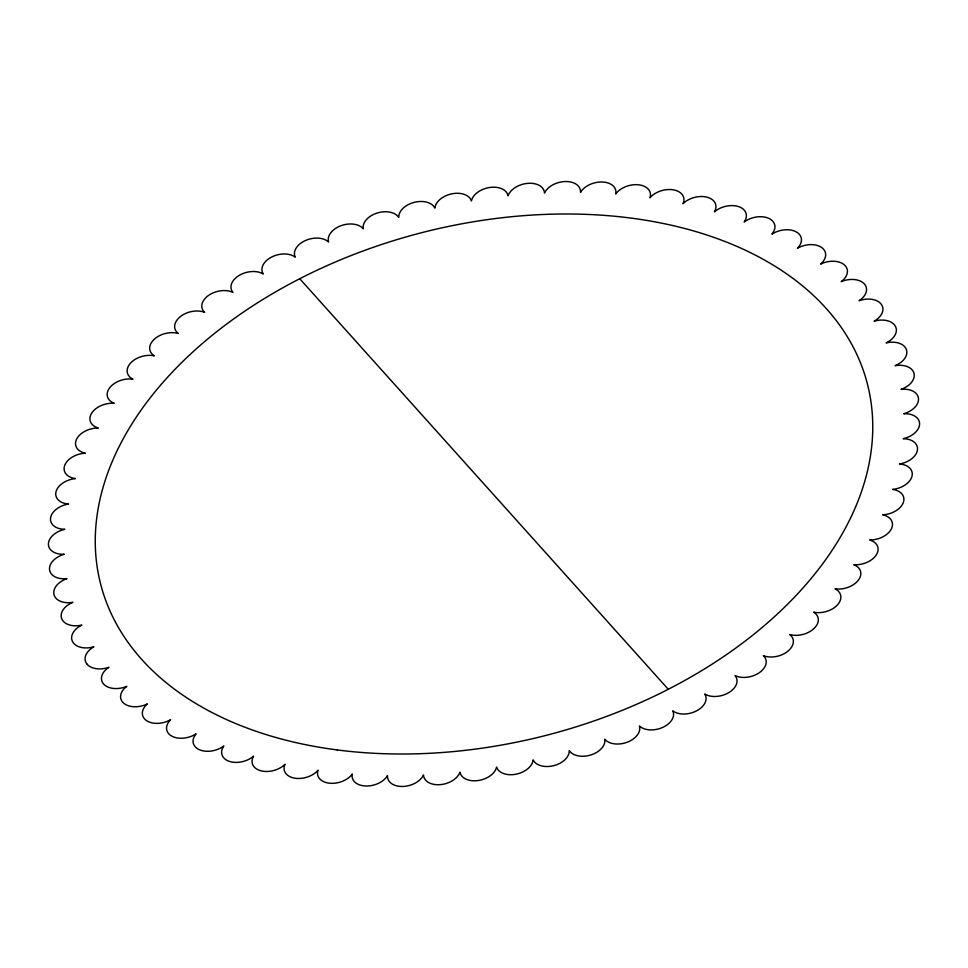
<?xml version="1.0" encoding="UTF-8"?>
<svg xmlns="http://www.w3.org/2000/svg" width="968" height="968" viewBox="0 0 968 968"><rect width="100%" height="100%" fill="white"/><g stroke="black" fill="none" stroke-linecap="round" stroke-linejoin="round"><path stroke-width="1.45" d="M299.729 278.736L668.271 689.264M337.36 749.958A396.239 258.916 -14.8 0 0 869.131 391.374A396.239 258.916 -14.8 0 0 245.509 310.668A396.239 258.916 -14.8 0 0 337.36 749.958M86.697 663.709A18.816 12.294 -14.8 0 0 108.948 667.279A18.816 12.294 -14.8 0 0 103.782 684.243A18.816 12.294 -14.8 0 0 126.82 686.348A18.816 12.294 -14.8 0 0 123.759 703.252A18.816 12.294 -14.8 0 0 147.426 703.881A18.816 12.294 -14.8 0 0 146.483 720.591A18.816 12.294 -14.8 0 0 170.586 719.744A18.816 12.294 -14.8 0 0 171.772 736.128A18.816 12.294 -14.8 0 0 196.129 733.805A18.816 12.294 -14.8 0 0 199.432 749.74A18.816 12.294 -14.8 0 0 223.862 745.965A18.816 12.294 -14.8 0 0 229.271 761.344A18.816 12.294 -14.8 0 0 253.58 756.141A18.816 12.294 -14.8 0 0 261.045 770.83A18.816 12.294 -14.8 0 0 285.04 764.236A18.816 12.294 -14.8 0 0 294.502 778.139A18.816 12.294 -14.8 0 0 318.024 770.201A18.816 12.294 -14.8 0 0 329.423 783.197A18.816 12.294 -14.8 0 0 352.279 773.989A18.816 12.294 -14.8 0 0 365.505 785.992A18.816 12.294 -14.8 0 0 387.527 775.574A18.816 12.294 -14.8 0 0 402.494 786.476A18.816 12.294 -14.8 0 0 423.5 774.932A18.816 12.294 -14.8 0 0 440.101 784.661A18.816 12.294 -14.8 0 0 459.945 772.089A18.816 12.294 -14.8 0 0 478.047 780.559A18.816 12.294 -14.8 0 0 496.572 767.043A18.816 12.294 -14.8 0 0 516.029 774.206A18.816 12.294 -14.8 0 0 533.102 759.844A18.816 12.294 -14.8 0 0 553.769 765.64A18.816 12.294 -14.8 0 0 569.269 750.539A18.816 12.294 -14.8 0 0 590.988 754.931A18.816 12.294 -14.8 0 0 604.77 739.213A18.816 12.294 -14.8 0 0 627.385 742.154A18.816 12.294 -14.8 0 0 639.364 725.952A18.816 12.294 -14.8 0 0 662.693 727.416A18.816 12.294 -14.8 0 0 672.772 710.839A18.816 12.294 -14.8 0 0 696.645 710.827A18.816 12.294 -14.8 0 0 704.74 693.995A18.816 12.294 -14.8 0 0 728.965 692.519A18.816 12.294 -14.8 0 0 735.027 675.567A18.816 12.294 -14.8 0 0 759.432 672.615A18.816 12.294 -14.8 0 0 763.401 655.675A18.816 12.294 -14.8 0 0 787.807 651.27A18.816 12.294 -14.8 0 0 789.658 634.476A18.816 12.294 -14.8 0 0 813.858 628.668A18.816 12.294 -14.8 0 0 813.592 612.127A18.816 12.294 -14.8 0 0 837.405 604.952A18.816 12.294 -14.8 0 0 835.009 588.81A18.816 12.294 -14.8 0 0 858.265 580.316A18.816 12.294 -14.8 0 0 853.752 564.695A18.816 12.294 -14.8 0 0 876.27 554.954A18.816 12.294 -14.8 0 0 869.688 539.962A18.816 12.294 -14.8 0 0 891.298 529.048A18.816 12.294 -14.8 0 0 882.683 514.807A18.816 12.294 -14.8 0 0 903.217 502.803A18.816 12.294 -14.8 0 0 892.641 489.409A18.816 12.294 -14.8 0 0 911.953 476.413A18.816 12.294 -14.8 0 0 899.502 463.974A18.816 12.294 -14.8 0 0 917.422 450.072A18.816 12.294 -14.8 0 0 903.192 438.698A18.816 12.294 -14.8 0 0 919.6 423.996A18.816 12.294 -14.8 0 0 903.688 413.759A18.816 12.294 -14.8 0 0 918.463 398.38A18.816 12.294 -14.8 0 0 901.002 389.354A18.816 12.294 -14.8 0 0 914.022 373.418A18.816 12.294 -14.8 0 0 895.134 365.674A18.816 12.294 -14.8 0 0 906.302 349.291A18.816 12.294 -14.8 0 0 886.131 342.902A18.816 12.294 -14.8 0 0 895.364 326.192A18.816 12.294 -14.8 0 0 874.08 321.195A18.816 12.294 -14.8 0 0 881.303 304.291A18.816 12.294 -14.8 0 0 859.052 300.721A18.816 12.294 -14.8 0 0 864.218 283.757A18.816 12.294 -14.8 0 0 841.18 281.652A18.816 12.294 -14.8 0 0 844.241 264.748A18.816 12.294 -14.8 0 0 820.574 264.119A18.816 12.294 -14.8 0 0 821.517 247.409A18.816 12.294 -14.8 0 0 797.414 248.256A18.816 12.294 -14.8 0 0 796.228 231.872A18.816 12.294 -14.8 0 0 771.871 234.196A18.816 12.294 -14.8 0 0 768.568 218.26A18.816 12.294 -14.8 0 0 744.138 222.035A18.816 12.294 -14.8 0 0 738.729 206.656A18.816 12.294 -14.8 0 0 714.42 211.859A18.816 12.294 -14.8 0 0 706.955 197.169A18.816 12.294 -14.8 0 0 682.96 203.764A18.816 12.294 -14.8 0 0 673.498 189.861A18.816 12.294 -14.8 0 0 649.976 197.799A18.816 12.294 -14.8 0 0 638.577 184.803A18.816 12.294 -14.8 0 0 615.721 194.011A18.816 12.294 -14.8 0 0 602.495 182.008A18.816 12.294 -14.8 0 0 580.473 192.426A18.816 12.294 -14.8 0 0 565.506 181.524A18.816 12.294 -14.8 0 0 544.5 193.068A18.816 12.294 -14.8 0 0 527.899 183.339A18.816 12.294 -14.8 0 0 508.055 195.911A18.816 12.294 -14.8 0 0 489.953 187.441A18.816 12.294 -14.8 0 0 471.428 200.957A18.816 12.294 -14.8 0 0 451.971 193.794A18.816 12.294 -14.8 0 0 434.898 208.156A18.816 12.294 -14.8 0 0 414.231 202.36A18.816 12.294 -14.8 0 0 398.731 217.461A18.816 12.294 -14.8 0 0 377.012 213.069A18.816 12.294 -14.8 0 0 363.23 228.787A18.816 12.294 -14.8 0 0 340.615 225.846A18.816 12.294 -14.8 0 0 328.636 242.048A18.816 12.294 -14.8 0 0 305.307 240.584A18.816 12.294 -14.8 0 0 295.228 257.161A18.816 12.294 -14.8 0 0 271.355 257.173A18.816 12.294 -14.8 0 0 263.26 274.004A18.816 12.294 -14.8 0 0 239.036 275.481A18.816 12.294 -14.8 0 0 232.973 292.433A18.816 12.294 -14.8 0 0 208.568 295.385A18.816 12.294 -14.8 0 0 204.599 312.325A18.816 12.294 -14.8 0 0 180.193 316.73A18.816 12.294 -14.8 0 0 178.342 333.524A18.816 12.294 -14.8 0 0 154.142 339.332A18.816 12.294 -14.8 0 0 154.408 355.873A18.816 12.294 -14.8 0 0 130.595 363.048A18.816 12.294 -14.8 0 0 132.991 379.19A18.816 12.294 -14.8 0 0 109.735 387.684A18.816 12.294 -14.8 0 0 114.248 403.305A18.816 12.294 -14.8 0 0 91.73 413.046A18.816 12.294 -14.8 0 0 98.312 428.037A18.816 12.294 -14.8 0 0 76.702 438.952A18.816 12.294 -14.8 0 0 85.317 453.193A18.816 12.294 -14.8 0 0 64.783 465.197A18.816 12.294 -14.8 0 0 75.359 478.591A18.816 12.294 -14.8 0 0 56.047 491.587A18.816 12.294 -14.8 0 0 68.498 504.026A18.816 12.294 -14.8 0 0 50.578 517.928A18.816 12.294 -14.8 0 0 64.808 529.302A18.816 12.294 -14.8 0 0 48.4 544.004A18.816 12.294 -14.8 0 0 64.311 554.24A18.816 12.294 -14.8 0 0 49.537 569.62A18.816 12.294 -14.8 0 0 66.998 578.646A18.816 12.294 -14.8 0 0 53.978 594.582A18.816 12.294 -14.8 0 0 72.866 602.326A18.816 12.294 -14.8 0 0 61.698 618.709A18.816 12.294 -14.8 0 0 81.869 625.098A18.816 12.294 -14.8 0 0 72.636 641.808A18.816 12.294 -14.8 0 0 93.92 646.805A18.816 12.294 -14.8 0 0 86.697 663.709"/></g></svg>
